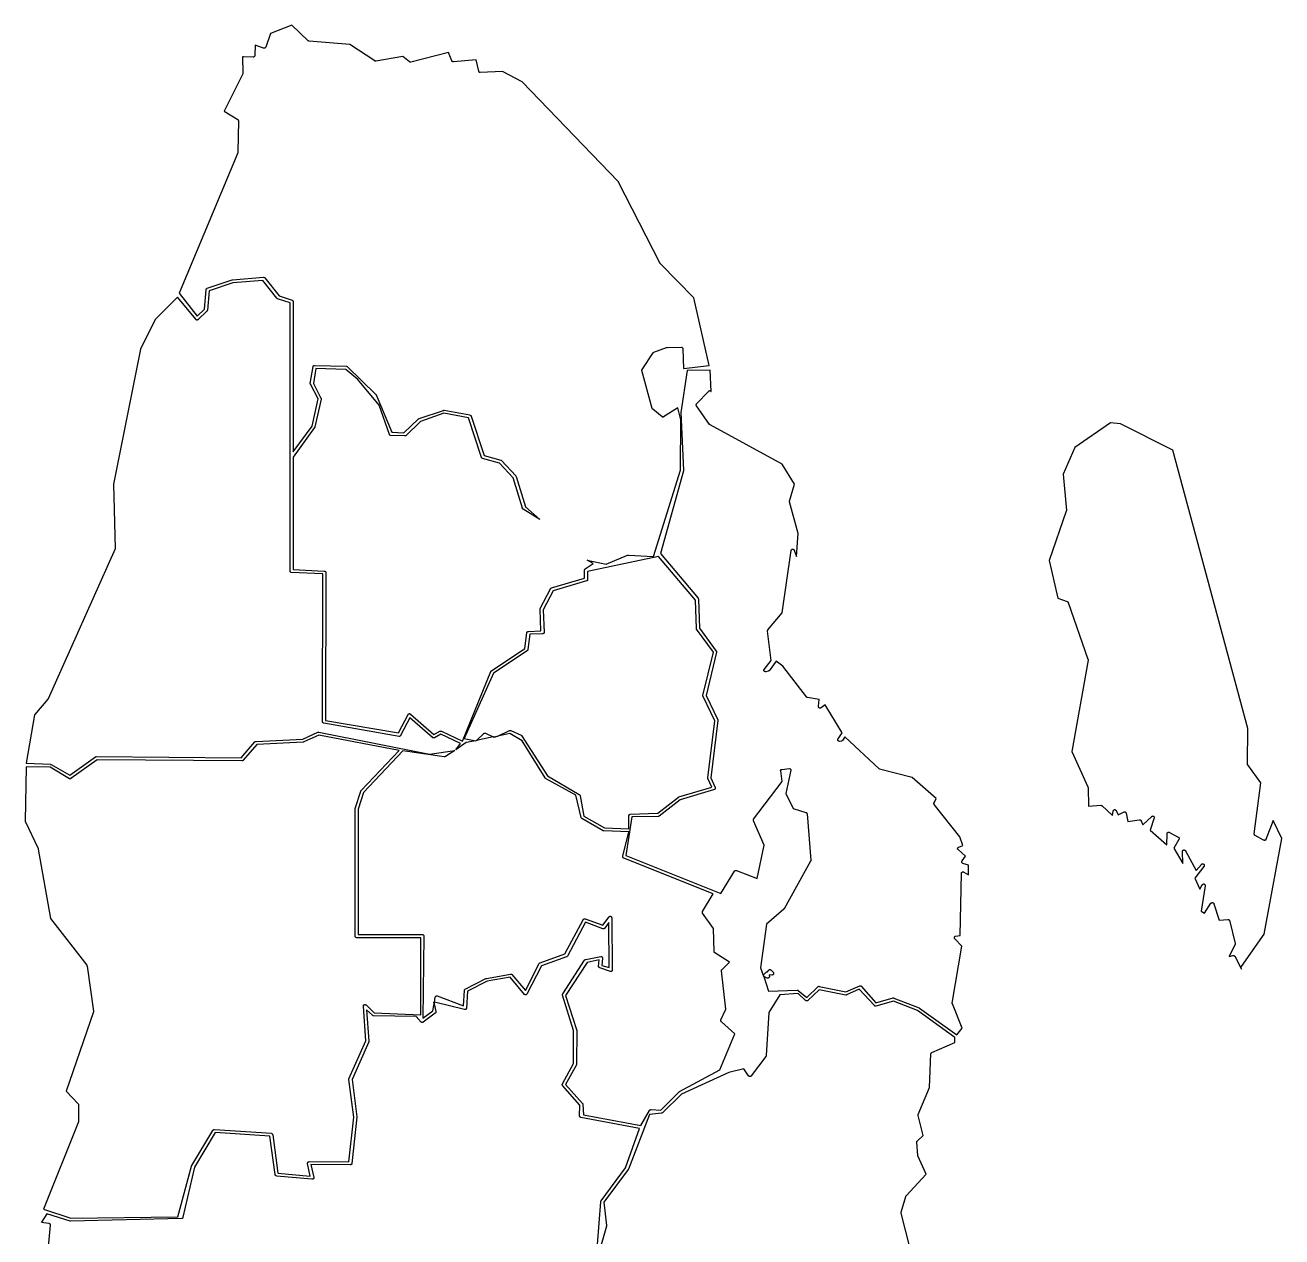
# Model space of a CAD drawing. Header units: metres. Extents: x 12 to 388, y 12 to 220.
# Drawn here: x 212.31 to 252.68, y 151.54 to 190.47 of the extents above; entities that cross this region are included whole.
import ezdxf

# ---------------------------------------------------------------- set-up
doc = ezdxf.new("R2010")
doc.units = ezdxf.units.M

msp = doc.modelspace()

# ---------------------------------------------------------------- linework, layer by layer
for points in [[(217.84, 181.12), (218.07, 181.34), (218.13, 181.97), (218.13, 181.98), (218.13, 181.99), (218.14, 182), (218.14, 182.01), (218.15, 182.01), (218.16, 182.01), (218.16, 182.02), (218.96, 182.29), (218.97, 182.29), (219.97, 182.37), (219.98, 182.37), (219.99, 182.36), (220, 182.36), (220.01, 182.35), (220.47, 181.77), (220.89, 181.63), (220.9, 181.62), (220.91, 181.62), (220.91, 181.61), (220.92, 181.6), (220.92, 181.59), (220.92, 181.58), (220.92, 176.76), (221.53, 177.59), (221.72, 178.46), (221.48, 178.93), (221.47, 178.94), (221.47, 178.95), (221.47, 178.96), (221.56, 179.5), (221.56, 179.51), (221.57, 179.52), (221.57, 179.53), (221.58, 179.53), (221.58, 179.54), (221.59, 179.54), (221.6, 179.54), (221.61, 179.54), (222.63, 179.51), (222.64, 179.5), (222.65, 179.5), (222.66, 179.49), (223.58, 178.6), (223.59, 178.6), (223.59, 178.59), (224.09, 177.39), (224.48, 177.37), (224.95, 177.82), (224.96, 177.82), (224.96, 177.83), (224.97, 177.83), (225.75, 178.09), (225.75, 178.1), (225.76, 178.1), (225.77, 178.1), (226.6, 177.95), (226.6, 177.94), (226.61, 177.94), (226.62, 177.94), (226.62, 177.93), (226.63, 177.93), (226.63, 177.92), (226.64, 177.92), (226.64, 177.91), (227.06, 176.64), (227.59, 176.49), (227.6, 176.49), (227.61, 176.48), (228.07, 175.99), (228.07, 175.98), (228.08, 175.97), (228.38, 174.99), (228.84, 174.59), (228.31, 174.92), (228.3, 174.92), (228.3, 174.93), (228.29, 174.93), (228.29, 174.94), (228.29, 174.95), (227.99, 175.93), (227.55, 176.4), (227, 176.55), (226.99, 176.56), (226.98, 176.56), (226.98, 176.57), (226.97, 176.57), (226.97, 176.58), (226.55, 177.85), (225.76, 178), (225.01, 177.74), (224.54, 177.28), (224.53, 177.28), (224.52, 177.27), (224.51, 177.27), (224.5, 177.27), (224.05, 177.29), (224.04, 177.29), (224.03, 177.3), (224.02, 177.3), (224.02, 177.31), (224.01, 177.31), (224.01, 177.32), (223.68, 178.26), (223, 179.09), (222.61, 179.41), (221.65, 179.44), (221.57, 178.96), (221.81, 178.49), (221.81, 178.48), (221.82, 178.48), (221.82, 178.47), (221.82, 178.46), (221.82, 178.45), (221.62, 177.56), (221.62, 177.55), (221.62, 177.54), (221.61, 177.54), (220.92, 176.59), (220.92, 172.98), (221.92, 172.93), (221.93, 172.93), (221.94, 172.93), (221.95, 172.93), (221.95, 172.92), (221.96, 172.92), (221.96, 172.91), (221.96, 172.9), (221.97, 172.9), (221.97, 172.89), (221.97, 172.88), (221.96, 168.13), (224.3, 167.73), (224.61, 168.32), (224.62, 168.32), (224.62, 168.33), (224.63, 168.34), (224.64, 168.34), (224.65, 168.34), (224.65, 168.35), (224.66, 168.35), (224.67, 168.35), (224.67, 168.34), (224.68, 168.34), (224.69, 168.34), (224.69, 168.33), (225.44, 167.68), (225.63, 167.79), (225.64, 167.79), (225.65, 167.79), (225.66, 167.79), (225.67, 167.79), (225.68, 167.79), (226.36, 167.47), (227.27, 169.7), (227.27, 169.71), (227.28, 169.71), (227.28, 169.72), (227.29, 169.72), (227.29, 169.73), (228.36, 170.44), (228.43, 170.95), (228.43, 170.96), (228.43, 170.97), (228.44, 170.97), (228.44, 170.98), (228.45, 170.98), (228.45, 170.99), (228.46, 170.99), (228.47, 170.99), (228.48, 170.99), (228.88, 171.01), (228.85, 171.7), (228.85, 171.71), (228.85, 171.72), (228.85, 171.73), (229.19, 172.36), (229.19, 172.37), (229.2, 172.37), (229.2, 172.38), (229.21, 172.38), (229.22, 172.39), (230.28, 172.7), (230.28, 172.96), (230.28, 172.97), (230.29, 172.98), (230.29, 172.99), (230.3, 173), (230.56, 173.17), (230.36, 173.28), (230.97, 173.15), (231.66, 173.44), (231.67, 173.44), (231.68, 173.44), (231.69, 173.44), (232.5, 173.4), (233.36, 176.17), (233.37, 177.79), (233.28, 178.18), (232.82, 177.89), (232.82, 177.88), (232.81, 177.88), (232.8, 177.88), (232.79, 177.88), (232.78, 177.88), (232.77, 177.89), (232.47, 178.13), (232.46, 178.13), (232.46, 178.14), (232.46, 178.15), (232.45, 178.15), (232.12, 179.37), (232.12, 179.38), (232.12, 179.39), (232.12, 179.4), (232.13, 179.4), (232.13, 179.41), (232.48, 179.94), (232.49, 179.94), (232.49, 179.95), (232.5, 179.95), (232.51, 179.96), (232.91, 180.11), (232.92, 180.11), (232.93, 180.11), (233.39, 180.12), (233.4, 180.12), (233.41, 180.12), (233.42, 180.11), (233.43, 180.1), (233.43, 180.09), (233.44, 180.09), (233.44, 180.08), (233.44, 180.07), (233.46, 179.44), (234.28, 179.53), (233.79, 181.71), (232.72, 182.8), (232.72, 182.81), (232.71, 182.81), (231.36, 185.45), (228.28, 188.65), (227.64, 188.98), (226.93, 188.95), (226.92, 188.95), (226.91, 188.95), (226.9, 188.96), (226.89, 188.96), (226.89, 188.97), (226.89, 188.98), (226.88, 188.98), (226.88, 188.99), (226.8, 189.36), (226.07, 189.29), (226.06, 189.29), (226.05, 189.29), (226.04, 189.29), (226.04, 189.3), (226.03, 189.3), (226.03, 189.31), (226.02, 189.31), (226.02, 189.32), (225.91, 189.59), (224.7, 189.28), (224.69, 189.28), (224.68, 189.28), (224.67, 189.28), (224.67, 189.29), (224.66, 189.29), (224.44, 189.46), (223.58, 189.31), (223.57, 189.31), (223.56, 189.31), (223.55, 189.31), (223.54, 189.31), (223.54, 189.32), (222.74, 189.85), (221.43, 189.96), (221.42, 189.96), (221.41, 189.96), (221.41, 189.97), (221.4, 189.97), (220.88, 190.47), (220.19, 190.2), (220.04, 189.76), (220.03, 189.75), (220.02, 189.74), (220.01, 189.73), (220, 189.73), (219.99, 189.73), (219.98, 189.73), (219.97, 189.73), (219.7, 189.83), (219.69, 189.49), (219.69, 189.48), (219.68, 189.48), (219.68, 189.47), (219.68, 189.46), (219.67, 189.46), (219.67, 189.45), (219.66, 189.45), (219.66, 189.44), (219.65, 189.44), (219.64, 189.44), (219.63, 189.44), (219.32, 189.45), (219.31, 189.45), (219.3, 189.45), (219.29, 189.45), (219.3, 188.93), (219.3, 188.92), (219.3, 188.91), (218.7, 187.71), (219.14, 187.44), (219.14, 187.43), (219.15, 187.43), (219.15, 187.42), (219.16, 187.41), (219.16, 187.4), (219.16, 187.39), (219.14, 186.39), (219.14, 186.38), (219.14, 186.37), (217.26, 181.86), (217.84, 181.12)], [(213.75, 166.37), (214.57, 166.96), (214.58, 166.96), (214.58, 166.97), (214.59, 166.97), (214.6, 166.97), (219.25, 166.93), (219.69, 167.44), (219.7, 167.45), (219.71, 167.46), (219.72, 167.46), (219.73, 167.46), (221.23, 167.53), (221.71, 167.76), (221.72, 167.76), (221.73, 167.76), (221.74, 167.76), (225.3, 167.05), (226.11, 167.17), (225.81, 166.97), (225.8, 166.97), (225.8, 166.96), (225.79, 166.96), (225.78, 166.96), (225.77, 166.96), (224.44, 167.15), (223.18, 165.82), (223.01, 165.28), (223.01, 161.25), (225.07, 161.25), (225.08, 161.25), (225.09, 161.25), (225.1, 161.24), (225.11, 161.23), (225.11, 161.22), (225.12, 161.22), (225.12, 161.21), (225.12, 161.2), (225.08, 158.57), (225.41, 158.8), (225.45, 159.03), (225.44, 159.08), (225.46, 159.08), (225.48, 159.24), (225.49, 159.25), (225.49, 159.26), (225.5, 159.27), (225.51, 159.27), (225.51, 159.28), (225.52, 159.28), (225.53, 159.28), (225.54, 159.28), (225.55, 159.28), (226.39, 158.96), (226.42, 159.46), (226.42, 159.47), (226.42, 159.48), (226.43, 159.48), (226.43, 159.49), (226.44, 159.5), (226.45, 159.5), (227.11, 159.84), (227.12, 159.84), (227.13, 159.84), (227.9, 159.98), (227.91, 159.98), (227.92, 159.98), (227.93, 159.98), (227.94, 159.97), (228.38, 159.46), (228.82, 160.32), (228.83, 160.33), (228.84, 160.34), (228.85, 160.34), (229.65, 160.63), (230.24, 161.73), (230.24, 161.74), (230.25, 161.75), (230.26, 161.75), (230.26, 161.76), (230.27, 161.76), (230.28, 161.76), (230.29, 161.76), (230.3, 161.76), (230.87, 161.55), (231.07, 161.82), (231.08, 161.83), (231.09, 161.83), (231.09, 161.84), (231.1, 161.84), (231.11, 161.84), (231.12, 161.84), (231.12, 161.83), (231.13, 161.83), (231.14, 161.83), (231.14, 161.82), (231.15, 161.82), (231.15, 161.81), (231.15, 161.8), (231.16, 161.79), (231.17, 160.12), (231.17, 160.11), (231.17, 160.1), (231.17, 160.09), (231.16, 160.08), (231.15, 160.07), (231.14, 160.07), (231.13, 160.07), (231.12, 160.07), (231.11, 160.07), (230.77, 160.18), (230.76, 160.18), (230.76, 160.19), (230.75, 160.19), (230.75, 160.2), (230.74, 160.2), (230.74, 160.21), (230.74, 160.22), (230.73, 160.22), (230.73, 160.23), (230.75, 160.44), (230.36, 160.36), (229.67, 159.29), (230.02, 158.2), (230.02, 158.19), (230.03, 158.18), (230.02, 157.09), (230.02, 157.08), (230.02, 157.07), (229.67, 156.44), (230.21, 155.82), (230.22, 155.82), (230.22, 155.81), (230.22, 155.8), (230.23, 155.8), (230.23, 155.79), (230.25, 155.46), (232.09, 155.12), (232.37, 155.6), (232.37, 155.61), (232.38, 155.61), (232.38, 155.62), (232.39, 155.62), (232.4, 155.62), (232.41, 155.63), (232.42, 155.63), (232.73, 155.61), (233.32, 156.2), (233.33, 156.2), (233.33, 156.21), (234.63, 156.91), (235.11, 158.06), (234.68, 158.45), (234.67, 158.45), (234.67, 158.46), (234.66, 158.47), (234.66, 158.48), (234.66, 158.49), (234.66, 158.5), (234.66, 158.51), (234.82, 158.86), (234.68, 160.09), (234.68, 160.1), (234.68, 160.11), (234.68, 160.12), (234.69, 160.12), (234.69, 160.13), (234.7, 160.13), (234.94, 160.37), (234.47, 160.66), (234.46, 160.66), (234.46, 160.67), (234.45, 160.67), (234.45, 160.68), (234.45, 160.69), (234.44, 160.69), (234.44, 160.7), (234.42, 161.45), (234.07, 161.94), (234.07, 161.95), (234.07, 161.96), (234.07, 161.97), (234.07, 161.98), (234.07, 161.99), (234.41, 162.56), (231.54, 163.71), (231.53, 163.71), (231.52, 163.72), (231.52, 163.73), (231.51, 163.73), (231.51, 163.74), (231.51, 163.75), (231.51, 163.76), (231.51, 163.77), (231.7, 164.55), (230.9, 164.58), (230.89, 164.58), (230.88, 164.58), (230.19, 164.98), (230.18, 164.99), (230.18, 165), (230.17, 165), (230.17, 165.01), (230, 165.73), (229.03, 166.27), (229.02, 166.28), (229.01, 166.29), (228.28, 167.48), (227.88, 167.71), (227.49, 167.63), (227.38, 167.58), (227.34, 167.6), (226.81, 167.49), (226.81, 167.48), (226.79, 167.48), (226.48, 167.42), (226.14, 167.19), (226.3, 167.39), (225.66, 167.69), (225.46, 167.57), (225.45, 167.57), (225.44, 167.57), (225.43, 167.57), (225.42, 167.57), (225.41, 167.57), (225.4, 167.57), (225.4, 167.58), (224.67, 168.22), (224.37, 167.65), (224.37, 167.64), (224.36, 167.64), (224.36, 167.63), (224.35, 167.63), (224.34, 167.62), (224.33, 167.62), (224.32, 167.62), (221.9, 168.04), (221.89, 168.04), (221.88, 168.05), (221.87, 168.05), (221.87, 168.06), (221.86, 168.07), (221.86, 168.08), (221.86, 168.09), (221.87, 172.84), (220.86, 172.88), (220.85, 172.88), (220.85, 172.89), (220.84, 172.89), (220.83, 172.9), (220.82, 172.91), (220.82, 172.92), (220.82, 172.93), (220.82, 181.55), (220.42, 181.68), (220.42, 181.69), (220.41, 181.69), (220.4, 181.7), (219.95, 182.27), (218.98, 182.19), (218.22, 181.93), (218.17, 181.31), (218.16, 181.3), (218.16, 181.29), (218.16, 181.28), (218.15, 181.28), (217.87, 181.01), (217.87, 181), (217.86, 181), (217.85, 181), (217.85, 180.99), (217.84, 180.99), (217.83, 180.99), (217.82, 180.99), (217.82, 181), (217.81, 181), (217.8, 181), (217.8, 181.01), (217.2, 181.73), (216.49, 181.01), (216.02, 180.06), (215.15, 175.72), (215.2, 173.66), (215.2, 173.65), (215.2, 173.64), (213.05, 168.83), (213.04, 168.83), (213.04, 168.82), (212.61, 168.31), (212.34, 166.76), (213.13, 166.73), (213.13, 166.72), (213.14, 166.72), (213.15, 166.72), (213.75, 166.37)], [(242.19, 161.2), (242.2, 161.2), (242.35, 161.22), (242.39, 163.22), (242.39, 163.23), (242.39, 163.24), (242.39, 163.25), (242.4, 163.25), (242.4, 163.26), (242.41, 163.26), (242.42, 163.27), (242.43, 163.27), (242.44, 163.27), (242.45, 163.27), (242.46, 163.26), (242.61, 163.17), (242.61, 163.48), (242.43, 163.54), (242.42, 163.55), (242.41, 163.56), (242.4, 163.57), (242.4, 163.58), (242.4, 163.59), (242.4, 163.6), (242.4, 163.61), (242.41, 163.61), (242.41, 163.62), (242.52, 163.77), (242.28, 163.98), (242.27, 163.98), (242.27, 163.99), (242.27, 164), (242.26, 164), (242.26, 164.01), (242.26, 164.02), (242.27, 164.03), (242.27, 164.04), (242.28, 164.05), (242.29, 164.06), (242.3, 164.06), (242.43, 164.11), (242.34, 164.39), (241.51, 165.43), (241.51, 165.44), (241.5, 165.45), (241.5, 165.46), (241.5, 165.47), (241.5, 165.48), (241.51, 165.48), (241.57, 165.62), (240.8, 166.3), (239.76, 166.57), (239.75, 166.57), (239.75, 166.58), (239.74, 166.58), (238.64, 167.61), (238.57, 167.49), (238.56, 167.48), (238.55, 167.48), (238.55, 167.47), (238.54, 167.47), (238.53, 167.47), (238.47, 167.46), (238.46, 167.46), (238.45, 167.47), (238.44, 167.47), (238.44, 167.48), (238.43, 167.48), (238.43, 167.49), (238.42, 167.49), (238.42, 167.5), (238.42, 167.51), (238.42, 167.52), (238.42, 167.53), (238.43, 167.54), (238.56, 167.73), (238.01, 168.63), (237.88, 168.54), (237.87, 168.54), (237.87, 168.53), (237.86, 168.53), (237.85, 168.53), (237.84, 168.53), (237.83, 168.53), (237.82, 168.54), (237.81, 168.54), (237.81, 168.55), (237.8, 168.56), (237.8, 168.57), (237.8, 168.58), (237.8, 168.59), (237.82, 168.8), (237.44, 168.87), (237.43, 168.87), (237.42, 168.87), (237.42, 168.88), (237.41, 168.88), (237.41, 168.89), (236.65, 169.87), (236.44, 170.04), (236.21, 169.73), (236.2, 169.73), (236.2, 169.72), (236.19, 169.72), (236.18, 169.71), (236.1, 169.69), (236.09, 169.69), (236.08, 169.69), (236.08, 169.7), (236.07, 169.7), (236.06, 169.7), (236.05, 169.71), (236.05, 169.72), (236.04, 169.72), (236.04, 169.73), (236.04, 169.74), (236.04, 169.75), (236.04, 169.76), (236.04, 169.77), (236.05, 169.77), (236.27, 170.06), (236.16, 171), (236.16, 171.01), (236.16, 171.02), (236.17, 171.03), (236.17, 171.04), (236.63, 171.59), (236.92, 173.59), (236.92, 173.6), (236.93, 173.61), (236.93, 173.62), (236.94, 173.62), (236.95, 173.63), (236.96, 173.63), (236.97, 173.63), (236.98, 173.63), (236.99, 173.63), (236.99, 173.62), (237, 173.62), (237, 173.61), (237.01, 173.61), (237.01, 173.6), (237.09, 173.4), (237.14, 174.14), (236.86, 175.15), (236.86, 175.16), (236.86, 175.17), (236.86, 175.18), (237.02, 175.72), (236.63, 176.36), (234.31, 177.63), (234.3, 177.63), (234.3, 177.64), (234.29, 177.64), (233.88, 178.24), (233.87, 178.25), (233.87, 178.26), (233.87, 178.27), (233.87, 178.28), (233.88, 178.29), (233.88, 178.3), (234.27, 178.71), (234.27, 178.72), (234.28, 178.72), (234.29, 178.72), (234.29, 178.73), (234.3, 178.73), (234.31, 178.73), (234.32, 178.72), (234.33, 178.72), (234.34, 178.71), (234.34, 178.7), (234.35, 178.7), (234.31, 179.38), (233.58, 179.37), (233.37, 178.03), (233.46, 176.17), (233.46, 176.16), (233.46, 176.15), (232.72, 173.5), (233.93, 172.06), (233.93, 172.05), (233.94, 172.04), (233.94, 172.03), (233.97, 171.1), (234.51, 170.36), (234.52, 170.36), (234.52, 170.35), (234.52, 170.34), (234.52, 170.33), (234.52, 170.32), (234.19, 168.93), (234.56, 168.15), (234.56, 168.14), (234.56, 168.13), (234.34, 166.29), (234.48, 165.98), (234.48, 165.97), (234.48, 165.96), (234.48, 165.95), (234.48, 165.94), (234.48, 165.93), (234.47, 165.93), (234.47, 165.92), (234.46, 165.91), (234.45, 165.91), (233.35, 165.58), (232.68, 165.06), (232.67, 165.06), (232.66, 165.05), (232.65, 165.05), (231.8, 165.03), (231.61, 163.79), (234.66, 162.57), (235.1, 163.29), (235.1, 163.3), (235.11, 163.3), (235.11, 163.31), (235.12, 163.31), (235.13, 163.31), (235.14, 163.31), (235.15, 163.31), (235.16, 163.31), (235.83, 163.05), (236.05, 164.12), (235.71, 164.91), (235.71, 164.92), (235.7, 164.93), (235.71, 164.94), (235.71, 164.95), (235.71, 164.96), (236.63, 166.17), (236.58, 166.51), (236.57, 166.51), (236.57, 166.52), (236.58, 166.52), (236.58, 166.53), (236.58, 166.54), (236.59, 166.55), (236.6, 166.55), (236.6, 166.56), (236.61, 166.56), (236.62, 166.56), (236.86, 166.59), (236.87, 166.59), (236.88, 166.58), (236.89, 166.58), (236.9, 166.57), (236.9, 166.56), (236.91, 166.56), (236.91, 166.55), (236.91, 166.54), (236.91, 166.53), (236.75, 165.78), (236.98, 165.3), (237.39, 165.17), (237.4, 165.17), (237.41, 165.17), (237.41, 165.16), (237.42, 165.15), (237.42, 165.14), (237.43, 165.13), (237.55, 163.64), (237.55, 163.63), (237.55, 163.62), (237.55, 163.61), (237.54, 163.61), (236.69, 162.08), (236.68, 162.08), (236.68, 162.07), (236.13, 161.59), (235.93, 160.18), (236.03, 159.92), (236.03, 159.93), (236.03, 159.94), (236.03, 159.95), (236.04, 159.96), (236.04, 159.97), (236.11, 160.04), (236.12, 160.05), (236.13, 160.06), (236.14, 160.06), (236.15, 160.06), (236.16, 160.06), (236.19, 160.1), (236.19, 160.11), (236.2, 160.11), (236.2, 160.12), (236.21, 160.12), (236.22, 160.13), (236.23, 160.13), (236.24, 160.13), (236.25, 160.13), (236.25, 160.12), (236.26, 160.12), (236.27, 160.11), (236.34, 160.04), (236.34, 160.03), (236.35, 160.03), (236.35, 160.02), (236.35, 160.01), (236.35, 160), (236.35, 159.99), (236.35, 159.98), (236.35, 159.97), (236.34, 159.97), (236.33, 159.96), (236.32, 159.96), (236.32, 159.95), (236.31, 159.95), (236.3, 159.95), (236.21, 159.96), (236.22, 159.91), (236.22, 159.9), (236.22, 159.89), (236.21, 159.89), (236.21, 159.88), (236.21, 159.87), (236.2, 159.87), (236.2, 159.86), (236.19, 159.86), (236.18, 159.85), (236.17, 159.85), (236.16, 159.85), (236.15, 159.85), (236.06, 159.89), (236.05, 159.89), (236.05, 159.9), (236.04, 159.9), (236.19, 159.43), (237.11, 159.47), (237.12, 159.47), (237.13, 159.47), (237.14, 159.46), (237.42, 159.23), (237.77, 159.57), (237.78, 159.58), (237.79, 159.58), (237.8, 159.58), (237.8, 159.59), (237.81, 159.59), (237.82, 159.58), (238.67, 159.41), (239.12, 159.6), (239.12, 159.61), (239.13, 159.61), (239.14, 159.61), (239.15, 159.61), (239.16, 159.6), (239.17, 159.6), (239.17, 159.59), (239.64, 159.06), (240.19, 159.22), (240.2, 159.22), (240.21, 159.22), (240.22, 159.22), (240.22, 159.21), (241.03, 158.9), (241.03, 158.89), (241.04, 158.89), (242.24, 158.03), (242.41, 158.25), (242.1, 159.03), (242.09, 159.03), (242.09, 159.04), (242.09, 159.05), (242.4, 160.88), (242.17, 161.12), (242.16, 161.13), (242.16, 161.14), (242.16, 161.15), (242.16, 161.16), (242.16, 161.17), (242.16, 161.18), (242.17, 161.18), (242.17, 161.19), (242.18, 161.19), (242.19, 161.2)], [(247.26, 165.23), (247.27, 165.24), (247.27, 165.25), (247.28, 165.25), (247.28, 165.26), (247.29, 165.26), (247.3, 165.27), (247.31, 165.27), (247.32, 165.27), (247.33, 165.26), (247.34, 165.26), (247.34, 165.25), (247.35, 165.25), (247.35, 165.24), (247.36, 165.24), (247.42, 165.1), (247.61, 165.19), (247.62, 165.19), (247.63, 165.19), (247.64, 165.19), (247.65, 165.19), (247.66, 165.18), (247.67, 165.17), (247.68, 165.16), (247.68, 165.15), (247.73, 164.88), (248.1, 164.94), (248.11, 164.94), (248.12, 164.94), (248.13, 164.94), (248.14, 164.94), (248.14, 164.93), (248.15, 164.93), (248.15, 164.92), (248.16, 164.92), (248.16, 164.91), (248.21, 164.78), (248.5, 165.05), (248.5, 165.06), (248.51, 165.06), (248.52, 165.06), (248.53, 165.07), (248.54, 165.07), (248.54, 165.06), (248.55, 165.06), (248.56, 165.06), (248.57, 165.05), (248.58, 165.04), (248.58, 165.03), (248.58, 165.02), (248.58, 165.01), (248.58, 165), (248.45, 164.61), (248.99, 164.14), (249, 164.49), (249, 164.5), (249, 164.51), (249, 164.52), (249.01, 164.52), (249.01, 164.53), (249.02, 164.53), (249.03, 164.54), (249.04, 164.54), (249.05, 164.54), (249.06, 164.54), (249.07, 164.53), (249.35, 164.38), (249.36, 164.38), (249.37, 164.37), (249.37, 164.36), (249.38, 164.36), (249.38, 164.35), (249.38, 164.34), (249.38, 164.33), (249.38, 164.32), (249.37, 164.31), (249.21, 164.03), (249.5, 163.54), (249.49, 163.92), (249.49, 163.93), (249.49, 163.94), (249.5, 163.95), (249.5, 163.96), (249.51, 163.96), (249.52, 163.96), (249.52, 163.97), (249.53, 163.97), (249.54, 163.97), (249.55, 163.97), (249.55, 163.96), (249.56, 163.96), (249.57, 163.96), (249.57, 163.95), (249.58, 163.95), (249.58, 163.94), (249.93, 163.31), (250.1, 163.5), (250.1, 163.51), (250.11, 163.51), (250.11, 163.52), (250.12, 163.52), (250.13, 163.52), (250.14, 163.52), (250.15, 163.52), (250.16, 163.52), (250.16, 163.51), (250.17, 163.51), (250.17, 163.5), (250.18, 163.5), (250.18, 163.49), (250.18, 163.48), (250.18, 163.47), (250.18, 163.46), (250.18, 163.45), (250.18, 163.44), (250.17, 163.44), (249.88, 163.06), (250.05, 162.71), (250.12, 162.85), (250.13, 162.85), (250.13, 162.86), (250.14, 162.86), (250.14, 162.87), (250.15, 162.87), (250.16, 162.88), (250.17, 162.88), (250.18, 162.88), (250.18, 162.87), (250.19, 162.87), (250.2, 162.87), (250.2, 162.86), (250.21, 162.86), (250.21, 162.85), (250.22, 162.84), (250.22, 162.83), (250.22, 162.82), (250.09, 162), (250.19, 161.94), (250.4, 162.26), (250.41, 162.26), (250.41, 162.27), (250.42, 162.27), (250.43, 162.27), (250.43, 162.28), (250.44, 162.28), (250.45, 162.28), (250.46, 162.28), (250.46, 162.27), (250.47, 162.27), (250.48, 162.27), (250.48, 162.26), (250.49, 162.26), (250.49, 162.25), (250.49, 162.24), (250.67, 161.72), (250.94, 161.74), (250.95, 161.74), (250.96, 161.74), (250.97, 161.74), (250.98, 161.74), (250.98, 161.73), (250.99, 161.73), (250.99, 161.72), (251, 161.71), (251.18, 160.97), (251.18, 160.96), (251.18, 160.95), (251.18, 160.94), (250.99, 160.55), (251.11, 160.58), (251.12, 160.58), (251.13, 160.58), (251.14, 160.58), (251.15, 160.58), (251.15, 160.57), (251.16, 160.57), (251.16, 160.56), (251.17, 160.56), (251.38, 160.14), (251.37, 160.2), (251.37, 160.21), (251.37, 160.22), (251.37, 160.23), (251.38, 160.23), (252.11, 161.26), (252.68, 164.34), (252.4, 164.92), (252.17, 164.31), (252.16, 164.3), (252.16, 164.29), (252.15, 164.29), (252.15, 164.28), (252.14, 164.28), (252.13, 164.28), (252.13, 164.27), (252.12, 164.27), (252.11, 164.27), (252.11, 164.28), (252.1, 164.28), (252.09, 164.28), (251.82, 164.44), (251.81, 164.44), (251.81, 164.45), (251.8, 164.45), (251.8, 164.46), (251.8, 164.47), (251.79, 164.48), (251.79, 164.49), (252, 166.13), (251.59, 166.71), (251.58, 166.71), (251.58, 166.72), (251.58, 166.73), (251.58, 166.74), (251.59, 167.87), (249.18, 176.81), (247.5, 177.66), (247.17, 177.69), (246.03, 176.9), (245.66, 176.04), (245.76, 174.88), (245.76, 174.87), (245.75, 174.87), (245.75, 174.86), (245.2, 173.27), (245.48, 172.06), (245.78, 171.95), (245.79, 171.95), (245.79, 171.94), (245.8, 171.94), (245.8, 171.93), (245.81, 171.93), (245.81, 171.92), (246.45, 170.1), (246.46, 170.09), (246.46, 170.08), (246.46, 170.07), (245.93, 167.13), (246.45, 166), (246.45, 165.99), (246.46, 165.98), (246.47, 165.38), (246.86, 165.41), (246.87, 165.41), (246.88, 165.41), (246.88, 165.4), (246.89, 165.4), (246.9, 165.4), (247.24, 165.08), (247.26, 165.22), (247.26, 165.23)], [(230.12, 165.74), (230.13, 165.74), (230.13, 165.73), (230.14, 165.72), (230.14, 165.71), (230.26, 165.06), (230.92, 164.68), (231.7, 164.65), (231.7, 165.07), (231.7, 165.08), (231.71, 165.09), (231.71, 165.1), (231.71, 165.11), (231.72, 165.11), (231.73, 165.11), (231.73, 165.12), (231.74, 165.12), (231.75, 165.12), (232.63, 165.15), (233.3, 165.67), (233.31, 165.67), (233.31, 165.68), (234.37, 165.99), (234.24, 166.27), (234.24, 166.28), (234.24, 166.29), (234.46, 168.12), (234.09, 168.9), (234.09, 168.91), (234.08, 168.91), (234.08, 168.92), (234.08, 168.93), (234.42, 170.32), (233.88, 171.06), (233.88, 171.07), (233.88, 171.08), (233.84, 172), (232.66, 173.4), (230.38, 172.92), (230.38, 172.66), (230.38, 172.65), (230.37, 172.64), (230.37, 172.63), (230.36, 172.63), (230.36, 172.62), (230.35, 172.62), (230.34, 172.62), (229.27, 172.3), (228.95, 171.69), (228.98, 170.96), (228.98, 170.95), (228.98, 170.94), (228.97, 170.94), (228.97, 170.93), (228.96, 170.92), (228.95, 170.92), (228.95, 170.91), (228.94, 170.91), (228.93, 170.91), (228.52, 170.9), (228.46, 170.41), (228.46, 170.4), (228.46, 170.39), (228.45, 170.39), (228.45, 170.38), (228.44, 170.38), (228.44, 170.37), (227.36, 169.65), (226.41, 167.55), (226.79, 167.48), (226.81, 167.49), (227.04, 167.71), (227.05, 167.71), (227.05, 167.72), (227.06, 167.72), (227.07, 167.72), (227.08, 167.72), (227.09, 167.72), (227.1, 167.72), (227.34, 167.6), (227.49, 167.63), (227.87, 167.81), (227.88, 167.81), (227.89, 167.81), (227.9, 167.81), (227.91, 167.81), (228.24, 167.66), (228.25, 167.66), (228.26, 167.65), (229.09, 166.35), (230.11, 165.75), (230.12, 165.74)], [(214.02, 155.78), (214.02, 155.77), (214.02, 155.25), (214.02, 155.24), (212.9, 152.43), (213.78, 152.14), (217.21, 152.18), (217.65, 153.81), (217.65, 153.82), (217.66, 153.83), (218.34, 154.96), (218.34, 154.97), (218.35, 154.97), (218.35, 154.98), (218.36, 154.98), (218.37, 154.99), (218.38, 154.99), (218.39, 154.99), (220.22, 154.87), (220.22, 154.86), (220.23, 154.86), (220.24, 154.86), (220.25, 154.85), (220.26, 154.84), (220.26, 154.83), (220.27, 154.82), (220.43, 153.59), (221.47, 153.49), (221.38, 153.9), (221.38, 153.91), (221.38, 153.92), (221.39, 153.92), (221.39, 153.93), (221.39, 153.94), (221.4, 153.94), (221.4, 153.95), (221.41, 153.95), (221.42, 153.95), (221.43, 153.96), (222.71, 153.95), (222.87, 155.39), (222.71, 156.6), (222.71, 156.61), (222.71, 156.62), (223.25, 157.84), (223.18, 158.95), (223.18, 158.96), (223.18, 158.97), (223.18, 158.98), (223.18, 158.99), (223.19, 158.99), (223.19, 159), (223.2, 159), (223.21, 159), (223.21, 159.01), (223.22, 159.01), (223.23, 159.01), (223.24, 159.01), (223.24, 159), (223.25, 159), (223.26, 159), (223.26, 158.99), (223.52, 158.74), (225.02, 158.67), (225.02, 161.15), (222.96, 161.15), (222.95, 161.15), (222.94, 161.16), (222.93, 161.16), (222.92, 161.17), (222.92, 161.18), (222.91, 161.18), (222.91, 161.19), (222.91, 161.2), (222.91, 165.29), (222.91, 165.3), (223.09, 165.86), (223.09, 165.87), (223.1, 165.88), (224.32, 167.17), (221.74, 167.66), (221.26, 167.44), (221.25, 167.43), (221.24, 167.43), (219.75, 167.36), (219.31, 166.85), (219.31, 166.84), (219.3, 166.84), (219.3, 166.83), (219.29, 166.83), (219.28, 166.83), (219.27, 166.83), (214.62, 166.87), (213.78, 166.27), (213.78, 166.26), (213.77, 166.26), (213.76, 166.26), (213.75, 166.26), (213.74, 166.26), (213.73, 166.26), (213.11, 166.63), (212.34, 166.64), (212.31, 164.9), (212.73, 164.02), (212.73, 164.01), (212.73, 164), (213.12, 161.77), (214.29, 160.27), (214.29, 160.26), (214.29, 160.25), (214.3, 160.24), (214.51, 158.79), (214.51, 158.78), (214.51, 158.77), (213.63, 156.22), (214.01, 155.81), (214.01, 155.8), (214.02, 155.8), (214.02, 155.79), (214.02, 155.78)]]:
    msp.add_lwpolyline(points, close=True)
for points in [[(230.48, 148.55), (230.8, 152.67), (230.8, 152.68), (230.8, 152.69), (230.81, 152.69), (230.81, 152.7), (231.6, 153.76), (232.05, 155.02), (230.16, 155.38), (230.15, 155.38), (230.15, 155.39), (230.14, 155.39), (230.13, 155.4), (230.13, 155.41), (230.12, 155.42), (230.12, 155.43), (230.13, 155.77), (229.57, 156.4), (229.57, 156.41), (229.57, 156.42), (229.56, 156.42), (229.56, 156.43), (229.56, 156.44), (229.56, 156.45), (229.57, 156.45), (229.57, 156.46), (229.92, 157.11), (229.93, 158.17), (229.57, 159.31), (229.57, 159.32), (229.57, 159.33), (229.57, 159.34), (229.58, 159.34), (229.58, 159.35), (230.28, 160.43), (230.29, 160.44), (230.3, 160.45), (230.31, 160.45), (230.32, 160.45), (230.8, 160.55), (230.81, 160.55), (230.82, 160.55), (230.83, 160.55), (230.83, 160.54), (230.84, 160.54), (230.85, 160.53), (230.85, 160.52), (230.86, 160.52), (230.86, 160.51), (230.86, 160.5), (230.86, 160.49), (230.84, 160.26), (231.07, 160.19), (231.06, 161.64), (230.93, 161.46), (230.92, 161.45), (230.91, 161.45), (230.91, 161.44), (230.9, 161.44), (230.89, 161.44), (230.88, 161.44), (230.87, 161.44), (230.31, 161.65), (229.73, 160.56), (229.72, 160.55), (229.71, 160.54), (229.7, 160.54), (228.9, 160.25), (228.43, 159.34), (228.42, 159.33), (228.41, 159.32), (228.4, 159.32), (228.39, 159.32), (228.38, 159.32), (228.37, 159.32), (228.36, 159.32), (228.36, 159.33), (228.35, 159.33), (227.89, 159.88), (227.15, 159.75), (226.52, 159.43), (226.49, 158.88), (226.48, 158.88), (226.48, 158.87), (226.48, 158.86), (226.47, 158.85), (226.46, 158.85), (226.46, 158.84), (226.45, 158.84), (226.44, 158.84), (226.43, 158.84), (226.42, 158.84), (225.46, 159.08), (225.45, 159.03), (225.5, 158.78), (225.5, 158.77), (225.5, 158.76), (225.5, 158.75), (225.5, 158.74), (225.49, 158.74), (225.49, 158.73), (225.48, 158.73), (225.1, 158.44), (225.09, 158.43), (225.08, 158.43), (225.08, 158.43), (225.07, 158.43), (225.06, 158.43), (225.05, 158.43), (225.04, 158.43), (225.04, 158.44), (225.03, 158.44), (224.87, 158.62), (223.5, 158.64), (223.49, 158.64), (223.48, 158.65), (223.47, 158.65), (223.47, 158.66), (223.28, 158.83), (223.35, 157.83), (223.35, 157.82), (223.35, 157.81), (222.81, 156.6), (222.97, 155.4), (222.97, 155.39), (222.8, 153.9), (222.8, 153.89), (222.8, 153.88), (222.79, 153.87), (222.78, 153.86), (222.77, 153.86), (222.77, 153.85), (222.76, 153.85), (222.75, 153.85), (221.49, 153.86), (221.58, 153.45), (221.58, 153.44), (221.58, 153.43), (221.58, 153.42), (221.57, 153.42), (221.57, 153.41), (221.57, 153.4), (221.56, 153.4), (221.56, 153.39), (221.55, 153.39), (221.54, 153.39), (221.53, 153.39), (221.52, 153.39), (220.38, 153.49), (220.38, 153.5), (220.37, 153.5), (220.36, 153.5), (220.36, 153.51), (220.35, 153.51), (220.35, 153.52), (220.34, 153.52), (220.34, 153.53), (220.34, 153.54), (220.17, 154.77), (218.41, 154.89), (217.75, 153.78), (217.38, 152.17), (217.38, 152.16), (217.38, 152.15), (217.37, 152.15), (217.37, 152.14), (217.36, 152.14), (217.36, 152.13), (217.35, 152.13), (217.34, 152.13), (213.77, 152.04), (213.76, 152.04), (213.01, 152.28), (212.84, 152.01), (213.07, 151.98), (213.08, 151.97), (213.09, 151.97), (213.1, 151.97), (213.1, 151.96), (213.11, 151.95), (213.11, 151.94), (213.11, 151.93), (213.11, 151.92), (213.04, 151.11)], [(240.88, 150.62), (240.45, 152.3), (240.45, 152.31), (240.45, 152.32), (240.45, 152.33), (240.6, 152.84), (240.6, 152.85), (240.6, 152.86), (240.61, 152.86), (241.25, 153.55), (240.99, 154.14), (240.99, 154.15), (240.95, 154.58), (240.95, 154.59), (240.95, 154.6), (240.95, 154.61), (240.96, 154.62), (241.16, 154.8), (241.16, 154.8), (241, 155.44), (241, 155.45), (241, 155.46), (241, 155.47), (241.36, 156.34), (241.4, 157.42), (241.41, 157.42), (241.41, 157.43), (241.41, 157.44), (241.42, 157.45), (241.43, 157.46), (241.44, 157.46), (242.18, 157.78), (242.18, 157.94), (240.98, 158.81), (240.2, 159.11), (239.64, 158.95), (239.63, 158.95), (239.62, 158.95), (239.61, 158.95), (239.6, 158.96), (239.59, 158.96), (239.59, 158.97), (239.1, 159.5), (238.7, 159.32), (238.69, 159.31), (238.68, 159.31), (238.67, 159.31), (237.82, 159.48), (237.45, 159.13), (237.45, 159.12), (237.44, 159.12), (237.43, 159.12), (237.42, 159.12), (237.41, 159.12), (237.4, 159.12), (237.39, 159.12), (237.39, 159.13), (237.38, 159.13), (237.14, 159.36), (236.55, 159.32), (236.2, 158.75), (236.11, 157.37), (236.11, 157.36), (236.11, 157.35), (236.1, 157.35), (236.1, 157.34), (235.63, 156.71), (235.63, 156.7), (235.62, 156.7), (235.62, 156.69), (235.61, 156.69), (235.6, 156.69), (235.59, 156.69), (235.58, 156.69), (235.57, 156.69), (235.57, 156.7), (235.56, 156.7), (235.56, 156.71), (235.55, 156.71), (235.4, 156.94), (234.92, 156.82), (233.39, 156.12), (232.78, 155.52), (232.77, 155.52), (232.77, 155.51), (232.76, 155.51), (232.75, 155.51), (232.37, 155.47), (231.69, 153.71), (231.68, 153.71), (231.68, 153.7), (230.9, 152.65), (230.98, 151.9), (230.98, 151.89), (230.98, 151.88), (230.68, 150.8)]]:
    msp.add_lwpolyline(points)

doc.saveas('drawing.dxf')
